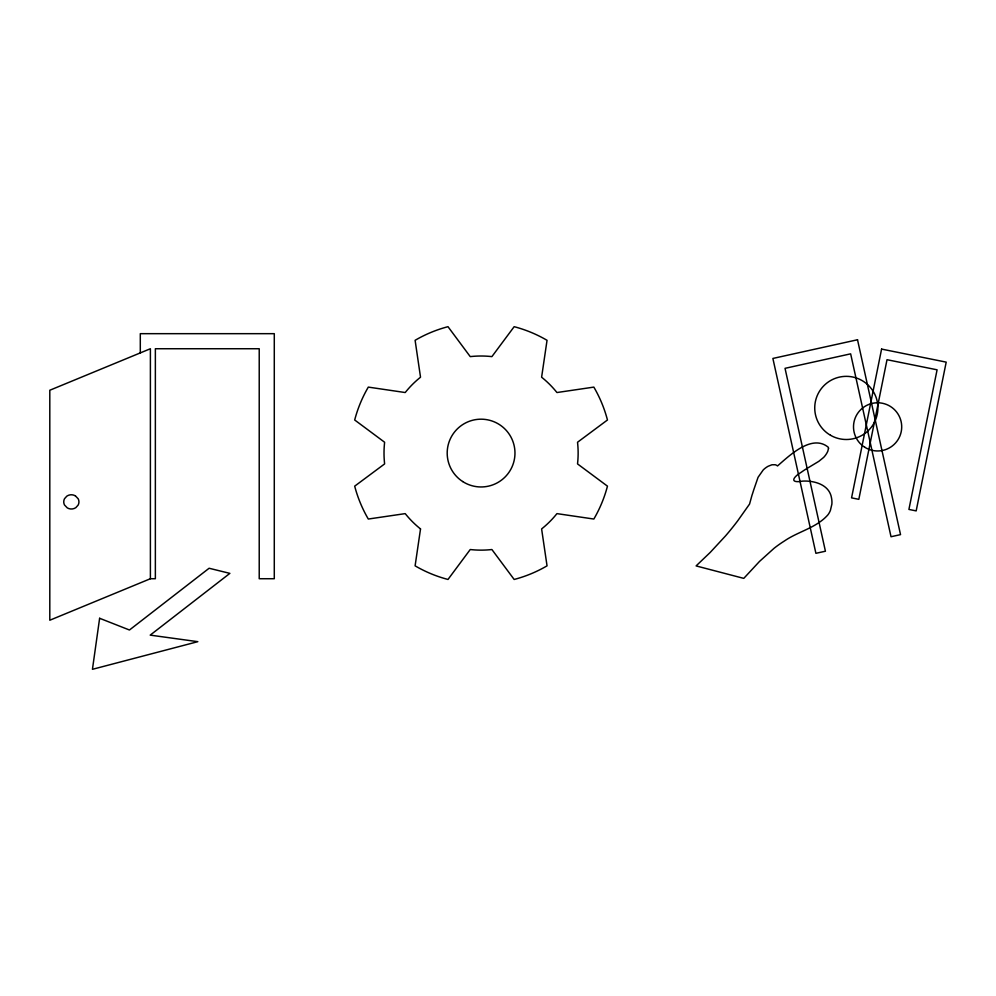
<?xml version="1.0" encoding="UTF-8"?>
<svg xmlns="http://www.w3.org/2000/svg" width="996" height="996" viewBox="0 0 996 996"><rect width="100%" height="100%" fill="white"/><g stroke="black" fill="none" stroke-linecap="round" stroke-linejoin="round"><path stroke-width="1.49" d="M150.396 578.726L49.8 620.234L49.8 390.245L150.396 348.737L150.396 578.726L155.364 578.726L155.364 348.737L259.221 348.737L259.221 578.726L274.286 578.726L274.286 333.672L140.299 333.672L140.299 352.908M75.41 495.871L78.186 498.797A6.76 6.76 0 0 1 78.124 505.097L75.858 507.624A7.943 7.943 0 0 1 67.28 507.885L64.491 504.972A6.76 6.76 0 0 1 64.553 498.672L66.819 496.157A7.943 7.943 0 0 1 75.397 495.884M828.51 448.399L827.776 451.313A21.763 21.763 0 0 1 823.63 457.425L818.861 461.31L805.664 469.265A92.205 92.205 0 0 0 801.307 472.204C792.654 477.408 789.442 483.521 802.689 481.105C814.242 480.495 829.282 484.566 831.486 497.788A22.634 22.634 0 0 1 831.872 504.15L830.39 510.462A19.522 19.522 0 0 1 827.962 514.783C816.546 527.88 798.356 531.354 784.412 540.99A116.681 116.681 0 0 0 774.178 548.198L759.475 561.458L743.775 578.377L696.092 565.915L710.21 552.431L725.586 535.836A297.393 297.393 0 0 0 737.737 520.784L749.552 504.076L751.943 495.423A175.433 175.433 0 0 0 753.648 490.132L758.068 477.296L763.21 469.963A22.149 22.149 0 0 1 768.153 466.253L771.95 464.771L775.149 464.746A5.739 5.739 0 0 1 776.967 465.53L777.527 465.941C789.703 455.321 812.014 433.795 828.249 447.241A3.449 3.449 0 0 1 828.51 448.399M99.625 618.279L92.441 669.312L197.818 641.673L150.209 635.124L229.864 573.372L209.11 568.255L129.455 630.007L99.625 618.279M420.524 528.938L415.108 565.84A130.65 130.65 0 0 0 447.988 579.46L470.237 549.531A97.06 97.06 0 0 0 491.9 549.531L514.16 579.46A130.65 130.65 0 0 0 547.041 565.84L541.612 528.938A97.06 97.06 0 0 0 556.938 513.625L593.84 519.041A130.65 130.65 0 0 0 607.46 486.16L577.531 463.912A97.06 97.06 0 0 0 577.531 442.249L607.46 419.988A130.65 130.65 0 0 0 593.84 387.108L556.938 392.536A97.06 97.06 0 0 0 541.612 377.21L547.041 340.308A130.65 130.65 0 0 0 514.16 326.688L491.9 356.618A97.06 97.06 0 0 0 470.237 356.618L447.988 326.688A130.65 130.65 0 0 0 415.108 340.308L420.524 377.21A97.06 97.06 0 0 0 405.21 392.536L368.308 387.108A130.65 130.65 0 0 0 354.688 419.988L384.618 442.249A97.06 97.06 0 0 0 384.618 463.912L354.688 486.16A130.65 130.65 0 0 0 368.308 519.041L405.21 513.625A97.06 97.06 0 0 0 420.524 528.938M881.585 349.086L851.568 497.863L858.826 499.332L887.013 359.705L937.087 369.815L908.912 509.429L916.171 510.898L946.2 362.133L881.585 349.086M857.519 339.76L772.884 358.448L815.898 553.315L825.423 551.224L785.035 368.333L850.646 353.841L891.022 536.732L900.533 534.628L857.519 339.76M462.679 481.541A33.901 33.901 0 0 0 514.932 454.774A33.901 33.901 0 0 0 465.618 422.914A33.901 33.901 0 0 0 462.679 481.541M830.502 435.264A31.586 31.586 0 0 0 877.899 407.949A31.586 31.586 0 0 0 830.552 380.559A31.586 31.586 0 0 0 830.502 435.264M864.814 447.291A24.091 24.091 0 0 0 901.691 427.745A24.091 24.091 0 0 0 866.321 405.584A24.091 24.091 0 0 0 864.814 447.291"/></g></svg>
